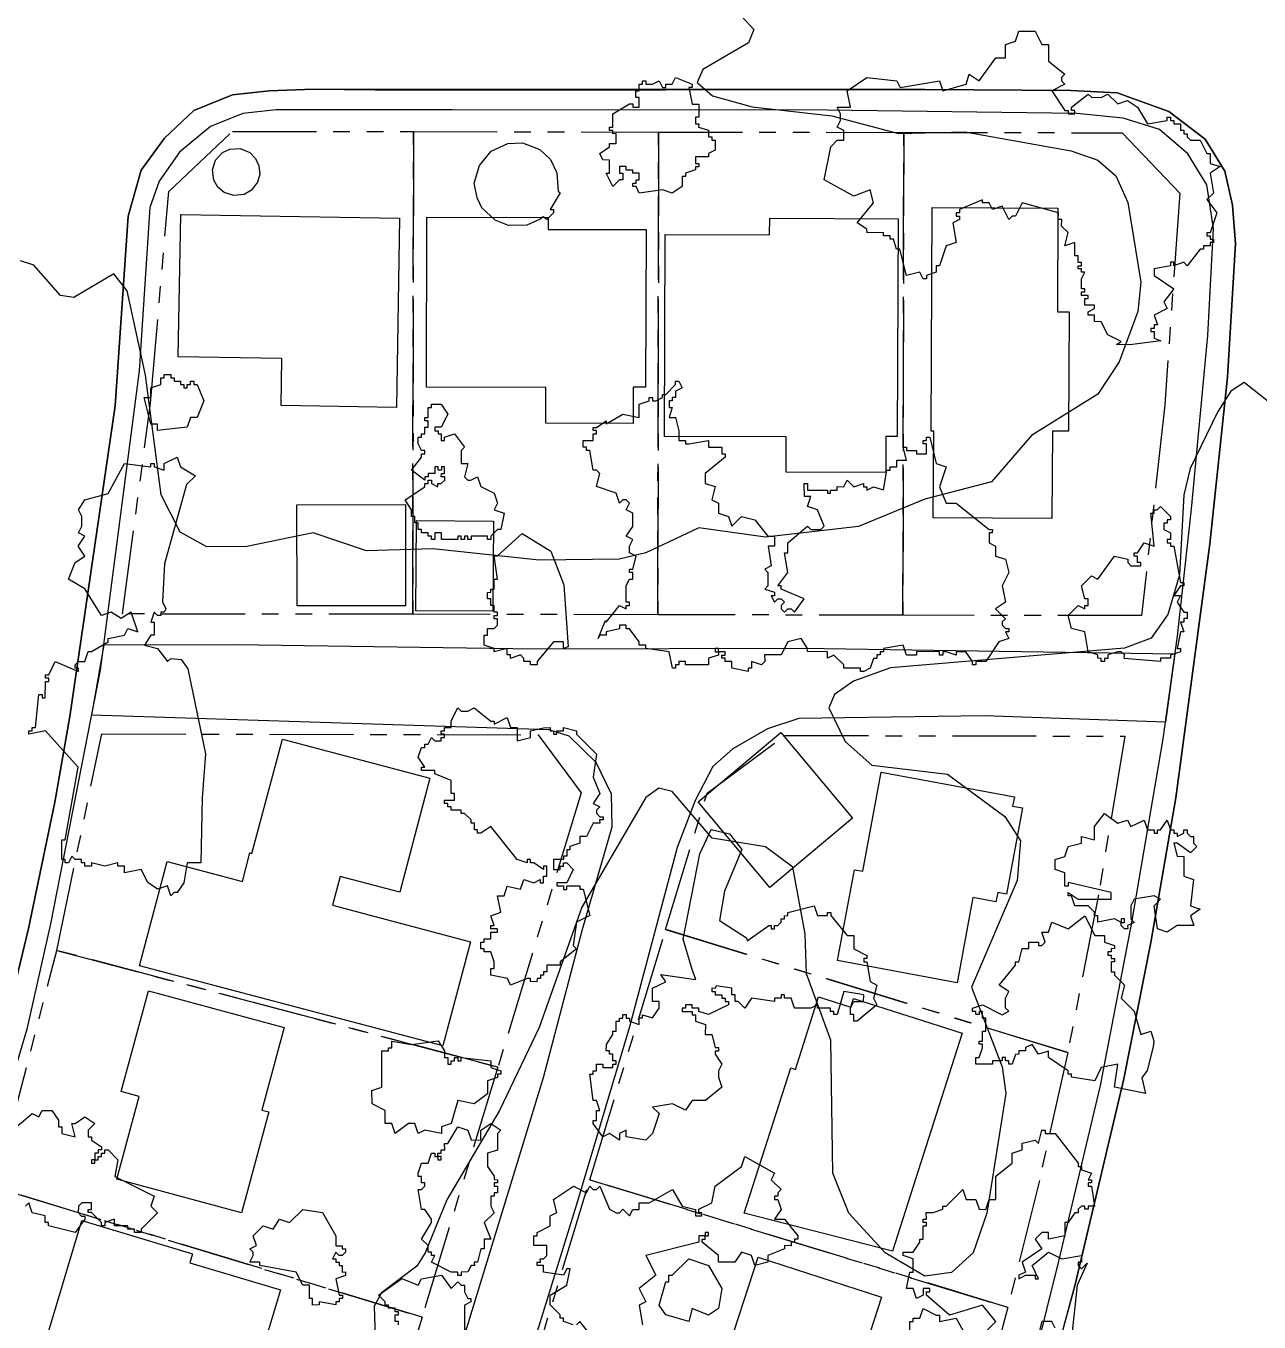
# Model space of a CAD drawing. Header units: metres. Extents: x -550 to 550, y -500 to 950.
# Drawn here: x 346.7 to 440.1, y 641 to 739.2 of the extents above; entities that cross this region are included whole.
import ezdxf

# ---------------------------------------------------------------- set-up
doc = ezdxf.new("R2010")
doc.units = ezdxf.units.M
doc.header["$LTSCALE"] = 2
doc.linetypes.add('PHANTOM', pattern=[6.35, 3.175, -0.635, 0.635, -0.635, 0.635, -0.635])
for name, color, linetype in [('SITE-BLDG-EXIST', 7, 'CONTINUOUS'), ('SITE-PROPERTY', 7, 'PHANTOM'), ('SITE-ROAD-CURB', 7, 'CONTINUOUS'), ('SITE-ROAD-GRAVEL', 32, 'CONTINUOUS'), ('SITE-ROAD-PAVED', 7, 'CONTINUOUS'), ('SITE-TREE-CANOPY', 94, 'CONTINUOUS'), ('TOPO-CONTOUR-MINOR', 9, 'CONTINUOUS')]:
    doc.layers.add(name, color=color, linetype=linetype)

msp = doc.modelspace()

# ---------------------------------------------------------------- linework, layer by layer
at = {"layer": 'SITE-BLDG-EXIST'}
for points in [[(366.001, 710.402), (366.061, 713.972), (358.218, 714.104), (358.4, 724.883), (374.978, 724.595), (374.742, 710.257)], [(415.333, 725.413), (424.868, 725.368), (424.83, 717.503), (425.708, 717.502), (425.669, 708.459), (424.447, 708.46), (424.411, 701.853), (415.423, 701.897), (415.452, 708.46), (415.262, 708.46)], [(386.255, 724.67), (386.254, 723.758), (393.669, 723.738), (393.626, 711.791), (392.692, 711.792), (392.681, 709.056), (386.067, 709.075), (386.077, 711.778), (377.012, 711.812), (377.056, 724.693)], [(411.825, 705.339), (404.263, 705.371), (404.273, 708.029), (395.046, 708.074), (395.108, 723.38), (403.021, 723.348), (403.03, 724.605), (412.748, 724.56), (412.678, 708.063), (411.835, 708.075)], [(367.218, 695.227), (367.199, 702.892), (375.428, 702.915), (375.44, 695.239)], [(376.226, 694.86), (376.255, 701.69), (382.09, 701.661), (382.061, 694.831)], [(397.603, 680.384), (403.866, 685.627), (409.293, 679.146), (403.03, 673.903)], [(374.992, 673.538), (370.492, 674.733), (369.914, 672.554), (380.352, 669.782), (378.256, 661.898), (355.275, 667.967), (357.377, 675.873), (363.077, 674.353), (363.648, 676.511), (363.803, 676.466), (366.103, 685.14), (377.284, 682.167)], [(410.202, 675.819), (411.46, 682.636), (421.562, 680.766), (421.435, 680.065), (422.179, 679.931), (420.97, 673.392), (420.303, 673.515), (420.169, 672.803), (418.428, 673.128), (417.233, 666.677), (408.17, 668.357), (409.442, 675.241), (410.074, 675.129)], [(363.208, 649.981), (363.003, 649.247), (353.562, 651.806), (355.255, 658.067), (353.894, 658.436), (355.967, 666.064), (366.23, 663.281), (364.537, 657.032), (365.077, 656.887)], [(409.177, 664.841), (409.381, 665.486), (417.614, 662.85), (412.342, 646.349), (401.103, 649.211), (404.621, 660.23), (404.979, 660.119), (406.734, 665.623)], [(350.911, 648.662), (359.292, 646.137), (359.087, 645.47), (365.959, 643.404), (363.992, 636.854), (364.666, 636.653), (362.572, 629.703), (353.426, 632.451), (355.146, 638.189), (348.373, 640.233)], [(393.07, 631.746), (395.544, 639.373), (399.608, 638.056), (402.146, 645.895), (411.502, 642.858), (409.761, 637.487), (412.54, 636.583), (409.072, 625.908), (397.316, 629.716), (397.506, 630.305)]]:
    msp.add_lwpolyline(points, close=True, dxfattribs=at)
at = {"layer": 'SITE-PROPERTY'}
for points in [[(375.98, 694.593), (353.988, 694.621), (356.114, 710.592), (357.504, 726.63), (362.333, 731.185), (376.039, 731.168)], [(394.545, 694.559), (375.98, 694.593), (376.039, 731.168), (394.612, 731.134)], [(413.118, 694.525), (394.545, 694.559), (394.612, 731.134), (413.184, 731.1)], [(413.184, 731.1), (429.741, 731.079), (434.096, 726.491), (432.953, 710.463), (431.206, 694.492), (413.118, 694.525)], [(349.006, 669.132), (352.432, 685.535), (385.497, 685.46), (388.736, 681.073), (382.432, 660.291)], [(395.141, 670.709), (398.278, 681.05), (404.168, 685.415), (429.923, 685.361), (427.935, 673.35), (425.61, 661.394)], [(423.457, 651.708), (421.079, 642.078), (389.394, 651.751), (395.141, 670.709), (425.61, 661.394)], [(376.686, 641.332), (345.31, 650.882), (345.132, 654.119), (349.006, 669.132), (382.432, 660.291)], [(418.8, 633.649), (415.662, 623.008), (383.648, 632.792), (389.394, 651.751), (421.079, 642.078)], [(369.614, 618.004), (344.218, 635.989), (344.943, 637.768), (345.444, 639.636), (345.699, 641.538), (345.31, 650.882), (376.686, 641.332)]]:
    msp.add_lwpolyline(points, close=True, dxfattribs=at)
at = {"layer": 'SITE-ROAD-CURB'}
for points in [[(343.281, 655.968), (346.866, 670.781), (348.865, 680.356), (350.011, 686.839), (353.432, 710.395), (354.412, 724.766), (355.406, 728.235), (357.172, 730.669), (359.4, 732.768), (362.323, 733.944), (365.103, 734.263), (368.432, 734.381), (375.482, 734.306), (414.789, 734.368), (425.841, 734.288), (429.345, 734.105), (433.261, 732.688), (436.032, 730.582), (437.51, 728.166), (438.097, 725.596), (438.311, 722.67), (437.723, 712.56), (436.38, 699.925), (433.801, 680.695), (431.912, 669.718), (429.856, 659.409), (426.158, 643.807), (420.12, 621.656)], [(423.11, 638.249), (424.945, 645.589), (428.079, 658.889), (430.461, 671.233), (432.837, 685.168), (433.914, 692.931), (434.986, 702.596), (436.224, 715.709), (436.641, 723.818), (436.147, 727.123), (434.717, 729.482), (432.571, 731.321), (429.799, 732.18), (426.288, 732.541), (407.379, 732.798), (378.962, 732.811), (365.628, 732.816), (363.114, 732.541), (360.648, 731.554), (358.315, 729.6), (356.781, 727.421), (356.056, 725.409), (355.261, 713.04), (352.304, 690.374), (348.538, 671.134), (346.744, 663.15), (345.863, 660.159)]]:
    msp.add_lwpolyline(points, dxfattribs=at)
at = {"layer": 'SITE-ROAD-GRAVEL'}
msp.add_lwpolyline([(379.731, 639.382), (385.886, 659.497), (388.821, 670.65), (391.085, 678.49), (391.032, 680.97), (389.876, 683.375), (387.842, 685.357), (386.312, 685.837), (351.668, 686.96), (352.595, 692.276), (362.537, 692.308), (385.308, 691.968), (405.482, 692.021), (433.73, 691.596), (433.007, 686.414), (419.266, 686.909), (405.23, 686.704), (402.848, 685.917), (400.241, 684.396), (398.716, 683.074), (397.386, 680.484), (396.012, 676.938), (392.407, 663.327), (388.395, 649.872), (384.496, 637.329)], dxfattribs=at)
at = {"layer": 'SITE-ROAD-PAVED'}
msp.add_lwpolyline([(422.285, 629.351), (426.158, 643.807), (429.856, 659.409), (431.912, 669.718), (433.801, 680.695), (436.38, 699.925), (437.723, 712.56), (438.311, 722.67), (438.097, 725.596), (437.51, 728.166), (436.032, 730.582), (433.261, 732.688), (429.345, 734.105), (425.841, 734.288), (414.789, 734.368), (368.432, 734.381), (365.103, 734.263), (362.323, 733.944), (359.4, 732.768), (357.172, 730.669), (355.406, 728.235), (354.412, 724.766), (353.432, 710.395), (350.011, 686.839), (348.865, 680.356), (346.866, 670.781), (343.281, 655.968)], dxfattribs=at)
at = {"layer": 'SITE-TREE-CANOPY'}
for points in [[(430.311, 715.016), (429.3, 715.028), (429.644, 715.262), (428.648, 715.763), (428.15, 716.765), (427.645, 716.766), (427.646, 717.255), (427.147, 717.256), (427.147, 717.512), (427.646, 717.756), (427.646, 718.012), (426.895, 718.012), (426.896, 718.513), (427.149, 718.513), (427.149, 718.757), (426.65, 718.758), (426.651, 719.014), (426.896, 719.014), (426.897, 719.258), (426.651, 719.259), (426.645, 720.015), (426.898, 720.515), (426.645, 720.516), (426.646, 720.76), (426.4, 720.761), (426.4, 721.005), (426.646, 721.005), (426.646, 721.261), (426.401, 721.261), (426.401, 721.762), (426.148, 721.762), (426.15, 722.763), (425.398, 722.508), (425.645, 723.509), (425.147, 724.01), (425.148, 724.511), (424.895, 724.511), (424.896, 725.012), (422.151, 725.76), (421.644, 724.76), (421.398, 724.76), (421.145, 724.505), (420.648, 725.506), (419.896, 725.263), (419.644, 725.764), (419.146, 725.764), (419.146, 726.009), (417.397, 725.266), (417.396, 725.01), (417.151, 725.01), (417.15, 724.765), (417.396, 724.765), (417.396, 724.509), (416.897, 724.265), (417.148, 722.763), (416.396, 722.508), (415.896, 721.007), (415.65, 721.008), (415.649, 720.507), (414.898, 720.263), (414.898, 720.007), (414.645, 720.008), (414.4, 720.509), (413.395, 720.265), (412.899, 722.257), (412.646, 722.257), (412.395, 723.014), (412.149, 723.014), (412.149, 723.259), (411.651, 723.259), (411.651, 723.515), (410.401, 723.506), (410.394, 723.762), (409.651, 724.263), (410.895, 725.763), (410.651, 726.765), (409.4, 726.266), (407.148, 727.514), (407.65, 730.005), (408.149, 730.505), (408.647, 730.505), (408.648, 731.261), (408.15, 731.506), (408.396, 732.007), (408.397, 732.507), (408.145, 733.008), (409.149, 733.007), (408.898, 734.264), (410.394, 735.263), (412.648, 735.005), (412.9, 734.515), (415.899, 735.012), (416.151, 734.255), (417.9, 734.765), (418.147, 735.51), (418.897, 735.008), (420.149, 736.764), (420.901, 736.763), (420.895, 737.764), (421.647, 738.008), (421.9, 738.764), (423.15, 738.763), (423.647, 737.761), (424.146, 737.76), (424.144, 736.515), (425.4, 735.512), (425.147, 735.256), (425.147, 735.012), (425.399, 734.755), (424.394, 734.256), (425.397, 732.764), (425.649, 732.764), (425.649, 732.508), (426.148, 732.508), (426.148, 732.763), (425.895, 732.764), (425.896, 733.008), (427.147, 734.008), (427.399, 733.763), (428.15, 733.762), (428.649, 734.006), (429.4, 733.26), (430.144, 733.515), (430.895, 733.013), (431.645, 731.756), (433.148, 732.01), (433.148, 732.265), (433.401, 732.265), (433.4, 732.009), (433.646, 732.009), (433.646, 731.764), (434.144, 731.764), (434.151, 731.263), (434.397, 731.263), (434.396, 731.007), (434.649, 731.007), (434.649, 730.762), (434.901, 730.506), (435.646, 730.505), (436.15, 729.514), (436.396, 729.514), (436.395, 728.757), (437.146, 728.512), (436.401, 728.012), (436.645, 726.51), (436.146, 726.01), (436.896, 725.008), (436.395, 723.507), (436.149, 723.507), (436.149, 723.263), (436.395, 723.262), (436.395, 723.006), (436.647, 723.006), (436.647, 722.761), (436.394, 722.762), (436.401, 722.506), (435.895, 722.506), (435.895, 722.262), (435.649, 722.262), (434.651, 721.006), (434.398, 721.262), (433.647, 721.008), (433.647, 721.263), (433.401, 721.264), (433.401, 721.008), (432.151, 720.765), (432.15, 720.264), (433.645, 719.261), (432.899, 718.261), (433.151, 717.76), (432.146, 717.261), (432.398, 716.515), (432.146, 716.515), (432.145, 716.26), (431.899, 716.26), (431.899, 716.015), (432.145, 716.015), (432.144, 715.514), (432.65, 715.313)], [(397.149, 733.255), (397.648, 733.255), (397.646, 732.265), (397.401, 732.265), (397.4, 731.764), (397.646, 731.764), (397.645, 731.508), (398.397, 731.263), (398.396, 730.762), (398.649, 730.762), (398.648, 730.506), (398.901, 730.506), (398.9, 729.76), (398.394, 729.505), (398.401, 729.26), (397.397, 729.262), (397.396, 728.761), (397.649, 728.761), (397.649, 728.505), (397.396, 728.505), (397.396, 728.261), (396.651, 728.006), (396.651, 727.761), (396.398, 727.761), (396.397, 727.005), (395.645, 726.505), (394.901, 726.762), (393.145, 726.508), (392.9, 727.009), (392.648, 727.009), (392.648, 727.265), (392.901, 727.265), (392.901, 727.51), (393.147, 727.509), (393.147, 728.01), (392.649, 728.011), (392.649, 728.255), (392.151, 728.256), (392.151, 728.512), (391.645, 728.512), (391.645, 728.012), (391.897, 728.012), (391.897, 727.511), (391.651, 727.511), (391.145, 727.011), (390.648, 728.013), (390.9, 728.013), (390.895, 729.014), (390.396, 729.015), (390.151, 729.515), (390.896, 730.015), (390.896, 730.26), (391.395, 730.259), (391.396, 731.016), (391.15, 731.005), (391.15, 731.261), (390.897, 731.261), (390.898, 731.506), (391.15, 731.505), (391.145, 732.506), (392.395, 733.261), (392.648, 733.261), (392.648, 733.005), (393.146, 733.016), (393.147, 733.761), (392.895, 733.761), (392.895, 734.262), (393.148, 734.261), (393.149, 734.762), (393.394, 734.762), (393.395, 735.006), (393.647, 735.006), (393.647, 734.761), (394.146, 734.761), (394.645, 735.005), (394.897, 734.515), (395.15, 734.515), (395.15, 734.76), (395.648, 734.759), (395.895, 735.259), (397.151, 734.757), (397.151, 734.512), (396.898, 734.513)], [(364.386, 727.946), (364.224, 727.345), (363.753, 726.734), (363.212, 726.412), (362.439, 726.313), (361.695, 726.547), (361.218, 726.948), (360.903, 727.494), (360.806, 728.262), (361.038, 729.007), (361.566, 729.584), (362.128, 729.839), (362.907, 729.883), (363.63, 729.582), (364.072, 729.136), (364.331, 728.569)], [(385.637, 724.538), (384.625, 724.083), (383.249, 724.051), (382.217, 724.453), (381.221, 725.4), (380.857, 726.145), (380.648, 727.258), (381.036, 728.603), (381.922, 729.681), (383.186, 730.269), (384.296, 730.312), (385.601, 729.821), (386.408, 729.053), (386.905, 728.051), (386.995, 726.661), (387.149, 726.516), (386.396, 725.26), (386.649, 725.259), (386.649, 725.015), (386.149, 724.515), (385.862, 724.704)], [(357.647, 712.514), (357.9, 712.514), (357.9, 712.258), (358.398, 712.258), (358.398, 712.013), (358.651, 712.013), (358.651, 711.757), (358.896, 711.756), (358.897, 712.012), (359.149, 712.012), (359.15, 712.257), (359.396, 712.256), (359.395, 712.012), (359.648, 712.011), (360.145, 710.765), (359.645, 709.508), (359.146, 709.509), (358.9, 708.764), (356.645, 708.511), (356.646, 709.012), (356.147, 709.012), (355.644, 711.015), (356.15, 711.015), (356.151, 711.76), (356.895, 712.015), (356.896, 712.515), (357.149, 712.515), (357.149, 712.76), (357.648, 712.759)], [(399.148, 691.506), (398.396, 691.262), (398.395, 690.761), (396.647, 690.763), (396.647, 691.008), (396.149, 691.009), (396.148, 690.764), (395.896, 690.764), (395.895, 690.509), (395.65, 690.509), (395.398, 691.755), (393.65, 692.013), (393.651, 692.258), (393.145, 692.258), (393.145, 692.514), (392.395, 693.505), (392.15, 693.505), (392.15, 693.761), (391.644, 693.762), (391.651, 693.506), (390.647, 693.263), (390.646, 693.007), (390.148, 693.007), (390.042, 692.763), (390.598, 694.119), (390.647, 694.008), (391.646, 695.264), (392.144, 695.007), (392.145, 695.263), (392.397, 695.263), (392.398, 695.507), (392.145, 695.508), (392.147, 696.765), (392.4, 697.265), (392.646, 697.265), (392.646, 697.765), (392.401, 697.766), (392.401, 698.01), (392.647, 698.01), (392.901, 699.011), (392.395, 699.256), (392.396, 699.757), (392.649, 700.257), (392.151, 700.513), (392.651, 701.258), (392.645, 702.259), (392.147, 702.516), (392.4, 703.005), (392.148, 703.261), (391.895, 703.261), (391.649, 703.006), (391.397, 703.762), (389.895, 704.265), (390.149, 705.266), (389.896, 705.511), (389.651, 705.511), (389.4, 707.013), (389.147, 707.013), (389.147, 707.258), (388.894, 707.258), (388.895, 707.759), (389.646, 707.758), (389.647, 708.259), (389.9, 708.258), (389.9, 708.514), (389.647, 708.514), (389.648, 708.759), (389.9, 708.759), (390.645, 709.259), (390.645, 709.014), (391.896, 709.758), (393.145, 709.511), (393.147, 710.512), (393.898, 710.756), (393.899, 711.012), (394.144, 711.012), (394.151, 710.756), (394.397, 710.756), (394.896, 711.011), (394.896, 711.256), (395.149, 711.255), (395.901, 712.011), (395.894, 712.255), (396.147, 712.255), (396.399, 711.765), (395.9, 711.51), (395.9, 711.01), (395.647, 711.01), (395.647, 710.765), (395.401, 710.765), (395.4, 710.265), (395.646, 710.265), (395.399, 709.508), (395.898, 709.508), (396.149, 708.506), (396.149, 707.761), (396.647, 707.76), (396.647, 707.516), (396.9, 707.515), (398.395, 707.758), (398.395, 707.258), (399.399, 707.257), (399.398, 706.756), (399.651, 706.756), (399.651, 706.511), (398.147, 705.256), (398.146, 704.511), (398.897, 704.265), (398.65, 703.264), (399.148, 703.008), (399.147, 702.262), (399.898, 702.006), (400.15, 701.26), (400.895, 702.015), (401.899, 701.758), (402.894, 700.511), (403.4, 700.511), (403.399, 699.765), (402.9, 699.755), (403.144, 698.264), (402.646, 698.009), (402.898, 697.764), (402.897, 696.763), (402.651, 696.507), (403.395, 696.261), (403.394, 696.006), (403.149, 696.006), (403.401, 695.505), (403.647, 695.76), (403.9, 695.76), (404.145, 695.515), (403.899, 695.26), (403.899, 695.015), (404.151, 694.759), (404.397, 695.014), (404.65, 695.014), (404.895, 694.758), (405.648, 695.758), (403.901, 696.505), (403.901, 696.761), (403.648, 696.762), (404.401, 697.762), (404.15, 699.264), (404.395, 699.264), (404.396, 700.009), (405.901, 701.264), (406.146, 701.008), (406.897, 701.007), (407.15, 701.262), (406.646, 702.509), (405.895, 702.766), (406.149, 703.511), (405.651, 703.511), (405.645, 704.512), (405.898, 704.512), (405.897, 704.011), (407.4, 704.01), (407.399, 703.765), (407.645, 703.765), (407.645, 704.009), (408.151, 704.009), (408.144, 704.265), (408.65, 704.264), (408.896, 704.764), (409.401, 704.263), (410.146, 704.507), (410.145, 704.262), (410.398, 704.262), (410.398, 704.006), (410.897, 704.261), (411.648, 704.015), (411.895, 705.506), (412.148, 705.505), (412.148, 705.761), (412.647, 705.761), (412.648, 706.261), (413.399, 706.26), (413.147, 707.262), (413.4, 707.261), (413.4, 707.006), (414.151, 707.016), (414.151, 706.76), (414.895, 706.759), (414.896, 707.515), (414.65, 707.516), (414.651, 707.76), (414.896, 707.76), (414.897, 708.005), (415.15, 708.016), (415.646, 706.013), (416.397, 705.756), (415.896, 704.255), (416.4, 703.008), (417.145, 703.008), (419.649, 701.013), (419.895, 701.013), (419.894, 700.757), (419.649, 700.757), (419.648, 700.012), (420.146, 699.756), (420.145, 699.01), (420.896, 698.765), (421.147, 697.763), (420.648, 696.763), (420.899, 695.506), (420.147, 695.006), (420.897, 694.26), (420.644, 694.015), (420.651, 693.759), (420.896, 693.514), (421.149, 693.514), (421.149, 693.258), (420.896, 693.259), (421.148, 692.758), (420.397, 692.514), (419.398, 691.013), (418.646, 691.014), (418.646, 690.758), (418.4, 690.759), (418.401, 691.015), (417.896, 691.761), (417.145, 691.761), (417.144, 691.506), (416.4, 691.762), (416.148, 691.763), (416.147, 691.507), (415.894, 691.507), (415.895, 691.763), (414.146, 691.765), (414.146, 691.509), (413.395, 691.51), (413.15, 692.256), (411.647, 692.013), (411.647, 691.757), (411.401, 691.757), (411.401, 691.513), (411.148, 691.513), (411.147, 691.257), (410.895, 691.258), (410.648, 690.513), (410.149, 690.257), (409.896, 690.258), (409.897, 690.513), (408.647, 690.515), (408.647, 690.76), (407.897, 691.506), (407.398, 691.262), (407.399, 691.762), (405.896, 691.764), (405.896, 692.009), (405.399, 692.755), (404.401, 692.511), (403.894, 691.511), (402.645, 691.512), (402.651, 691.012), (402.398, 690.756), (401.647, 691.013), (401.646, 690.513), (401.4, 690.513), (401.4, 690.257), (400.151, 690.514), (400.151, 691.015), (399.646, 691.016), (399.646, 691.26), (399.4, 691.261), (399.4, 691.505), (399.646, 691.505), (399.647, 691.761), (399.148, 691.762)], [(378.146, 708.762), (377.648, 708.763), (377.647, 708.507), (377.9, 708.507), (377.9, 708.262), (378.145, 708.262), (378.145, 707.761), (378.398, 707.761), (378.398, 708.006), (379.15, 708.261), (379.9, 707.258), (379.647, 707.014), (379.645, 706.013), (380.151, 706.012), (379.897, 705.012), (380.149, 704.755), (380.395, 704.755), (380.901, 705.01), (381.146, 704.265), (382.149, 703.763), (382.401, 703.006), (382.148, 702.506), (382.899, 702.26), (382.644, 701.015), (382.399, 701.015), (381.899, 700.515), (381.899, 700.259), (381.646, 700.26), (381.647, 700.515), (380.397, 700.506), (380.397, 700.261), (380.151, 700.261), (380.151, 700.506), (379.898, 700.506), (379.898, 700.262), (379.645, 700.262), (379.646, 700.507), (379.4, 700.507), (379.399, 700.262), (378.15, 700.264), (378.15, 700.764), (377.645, 700.765), (377.651, 700.264), (377.398, 700.265), (377.399, 700.51), (377.146, 700.51), (377.146, 700.766), (376.648, 700.755), (376.648, 701.011), (376.395, 701.011), (376.396, 701.512), (376.15, 701.512), (376.151, 702.013), (375.898, 702.013), (375.898, 702.514), (375.401, 703.26), (376.898, 704.259), (376.898, 704.515), (377.151, 704.514), (377.151, 704.759), (377.397, 704.759), (377.397, 704.514), (377.895, 704.258), (377.895, 704.513), (378.148, 704.513), (378.401, 704.758), (378.401, 705.013), (378.148, 705.014), (378.149, 705.258), (378.395, 705.258), (378.395, 705.759), (378.149, 705.759), (378.149, 705.514), (377.896, 705.515), (377.897, 705.759), (377.651, 705.76), (377.65, 705.259), (377.145, 705.26), (377.144, 705.015), (376.899, 705.015), (376.898, 704.759), (375.895, 705.506), (376.648, 706.506), (376.648, 706.762), (376.901, 706.762), (376.901, 707.006), (376.648, 707.007), (376.396, 707.508), (376.397, 708.008), (376.65, 708.008), (376.65, 708.264), (376.896, 708.263), (376.896, 708.764), (377.149, 708.764), (377.15, 709.264), (376.897, 709.264), (376.897, 709.509), (377.15, 709.509), (377.151, 710.265), (377.397, 710.265), (377.397, 710.51), (378.148, 710.509), (378.646, 709.763)], [(357.148, 694.762), (356.895, 694.762), (356.895, 694.506), (356.649, 694.506), (356.396, 694.762), (356.15, 694.006), (356.396, 694.006), (356.394, 693.005), (356.149, 693.005), (355.649, 692.261), (356.646, 692.015), (357.396, 691.013), (357.649, 691.257), (358.428, 691.167), (358.954, 690.454), (360.273, 684.012), (360.03, 680.698), (359.926, 675.759), (358.901, 675.76), (358.646, 674.259), (358.146, 673.514), (357.901, 673.514), (357.648, 673.259), (357.396, 674.016), (356.651, 673.761), (355.9, 674.262), (355.396, 675.264), (354.146, 675.01), (354.147, 675.51), (353.648, 675.511), (353.648, 675.756), (352.651, 675.512), (351.647, 675.758), (351.647, 675.513), (351.148, 675.514), (351.149, 675.759), (350.896, 675.759), (350.896, 676.015), (350.398, 676.015), (350.145, 676.26), (349.899, 675.76), (349.646, 675.761), (349.646, 676.005), (349.4, 676.006), (349.395, 677.507), (349.648, 677.507), (350.645, 683.012), (348.149, 685.763), (346.899, 685.508), (346.899, 685.764), (347.145, 685.764), (347.145, 686.009), (347.398, 686.008), (347.647, 688.511), (347.899, 688.51), (347.899, 688.266), (348.145, 688.265), (348.146, 689.511), (348.399, 689.511), (348.399, 689.756), (348.147, 689.756), (348.147, 690.012), (348.4, 690.012), (348.9, 691.012), (350.647, 690.265), (350.647, 690.509), (350.395, 690.51), (350.395, 690.765), (350.648, 691.01), (351.147, 691.009), (351.4, 691.765), (351.646, 691.765), (352.897, 692.509), (352.897, 692.765), (354.147, 693.008), (354.401, 693.508), (355.145, 693.262), (354.648, 694.765), (353.896, 694.265), (353.145, 694.755), (352.401, 694.512), (351.146, 696.515), (349.897, 697.262), (350.398, 698.508), (351.15, 699.007), (350.645, 699.764), (351.144, 700.509), (350.646, 700.765), (350.9, 701.266), (350.9, 702.011), (350.648, 702.512), (351.148, 703.256), (352.897, 703.755), (354.15, 706.011), (356.15, 705.764), (356.151, 706.009), (356.396, 706.009), (356.396, 705.764), (357.147, 705.507), (357.148, 706.008), (358.145, 706.507), (358.397, 705.761), (359.513, 705.093), (358.838, 704.426), (357.173, 698.41), (357.015, 695.551), (357.267, 695.006)], [(433.15, 700.007), (433.396, 700.006), (433.396, 699.762), (433.649, 699.761), (434.151, 697.013), (434.397, 697.013), (434.396, 696.757), (434.15, 696.757), (433.651, 696.013), (434.15, 696.012), (433.896, 695.512), (434.401, 694.755), (434.647, 694.766), (434.646, 694.265), (434.4, 694.265), (434.4, 694.009), (434.147, 694.01), (434.399, 693.264), (434.146, 693.264), (433.899, 692.008), (434.145, 692.007), (434.144, 691.763), (433.4, 691.508), (433.399, 691.263), (432.648, 691.264), (432.648, 691.008), (429.895, 691.256), (429.896, 691.512), (429.65, 691.757), (429.398, 691.757), (428.646, 691.514), (428.646, 691.258), (428.4, 691.258), (428.4, 691.013), (428.147, 691.014), (428.147, 691.258), (427.894, 691.259), (427.895, 691.515), (427.151, 691.76), (426.9, 693.262), (425.896, 693.508), (425.644, 694.51), (426.397, 695.265), (426.895, 695.009), (426.895, 695.265), (427.148, 695.264), (427.149, 695.765), (426.896, 695.765), (426.651, 696.755), (427.396, 697.511), (427.895, 697.266), (429.147, 699.01), (430.151, 698.764), (430.15, 698.509), (430.396, 698.264), (431.147, 698.263), (431.147, 698.507), (430.895, 698.508), (430.895, 699.008), (430.649, 699.009), (430.65, 699.264), (430.895, 699.264), (431.395, 700.009), (432.146, 699.763), (431.896, 702.255), (432.149, 702.255), (432.149, 702.511), (432.395, 702.51), (432.648, 702.755), (433.399, 702.009), (433.398, 701.764), (433.145, 701.764), (433.145, 701.508), (432.899, 701.509), (432.899, 701.008), (433.397, 700.763), (433.396, 700.262), (433.151, 700.262)], [(387.401, 692.01), (387.395, 692.51), (386.65, 692.511), (385.399, 691.011), (385.398, 690.755), (384.9, 690.756), (384.9, 691.012), (384.394, 691.012), (384.395, 691.257), (384.149, 691.513), (383.398, 691.258), (383.398, 691.514), (383.145, 691.514), (383.146, 692.015), (382.148, 691.76), (382.149, 692.005), (381.398, 692.262), (381.399, 693.007), (381.644, 693.007), (381.645, 693.507), (382.151, 693.507), (382.397, 693.762), (382.397, 694.263), (382.144, 694.263), (382.145, 694.508), (382.398, 694.508), (382.398, 694.763), (382.145, 694.764), (382.146, 695.264), (381.9, 695.265), (381.901, 695.765), (381.648, 695.766), (381.648, 696.255), (381.901, 696.266), (381.895, 696.511), (382.147, 696.51), (382.148, 697.255), (382.401, 697.255), (382.15, 699.013), (382.396, 699.013), (384.266, 700.723), (386.434, 699.386), (387.442, 696.815), (387.759, 692.132)], [(399.148, 692.006), (398.896, 692.007), (398.895, 691.762), (399.148, 691.762)], [(381.896, 686.51), (382.149, 686.51), (382.149, 686.265), (383.146, 686.765), (383.398, 686.008), (383.897, 686.007), (383.895, 685.006), (384.9, 685.261), (384.9, 685.761), (385.898, 686.005), (386.396, 686.015), (386.396, 685.759), (386.649, 685.759), (386.649, 685.514), (386.894, 685.514), (386.895, 685.759), (387.4, 685.758), (387.401, 686.014), (388.397, 685.757), (388.397, 685.512), (389.898, 684.009), (389.65, 682.263), (390.147, 681.005), (389.647, 680.26), (390.146, 680.015), (389.9, 679.759), (389.899, 679.515), (390.145, 679.259), (390.397, 679.258), (390.397, 679.013), (390.144, 679.014), (390.151, 678.758), (389.646, 678.759), (389.146, 677.758), (388.647, 677.759), (388.647, 677.258), (387.895, 677.014), (387.895, 676.758), (387.649, 676.759), (387.648, 676.258), (387.395, 676.259), (387.395, 676.014), (386.651, 676.015), (386.65, 675.258), (387.148, 675.258), (387.149, 675.514), (387.395, 675.513), (387.395, 675.758), (387.648, 675.758), (388.146, 675.256), (387.646, 674.256), (386.894, 674.257), (386.901, 674.012), (387.4, 674.012), (387.399, 673.756), (387.645, 673.755), (387.645, 674.011), (388.65, 674.01), (388.649, 673.765), (388.895, 673.765), (389.398, 671.762), (388.4, 671.263), (388.145, 669.506), (388.398, 669.261), (387.147, 668.261), (387.146, 668.005), (386.149, 668.006), (386.149, 667.506), (385.896, 667.506), (385.896, 667.261), (385.65, 667.262), (385.65, 667.006), (385.397, 667.006), (385.396, 666.761), (384.898, 666.762), (384.898, 667.007), (384.645, 667.007), (383.395, 666.508), (383.15, 667.009), (381.9, 667.255), (381.901, 667.756), (382.147, 667.755), (382.147, 668.256), (381.895, 669.013), (381.397, 669.013), (381.397, 669.258), (381.144, 669.258), (381.145, 669.759), (381.398, 669.759), (381.398, 670.014), (381.897, 670.014), (381.897, 670.514), (382.396, 670.514), (382.396, 670.759), (381.898, 670.759), (381.898, 671.015), (382.151, 671.015), (381.899, 671.76), (382.65, 672.015), (382.399, 673.261), (382.898, 673.261), (383.144, 674.006), (384.148, 673.76), (384.395, 674.505), (385.146, 674.259), (385.645, 674.514), (385.645, 674.258), (385.897, 674.258), (385.898, 674.759), (386.151, 674.758), (386.145, 675.515), (385.899, 675.515), (385.899, 675.259), (385.148, 675.761), (384.895, 675.761), (384.895, 676.006), (384.65, 676.006), (384.649, 675.761), (383.898, 676.007), (381.9, 678.512), (381.148, 678.013), (380.895, 678.013), (380.896, 678.258), (380.65, 678.258), (380.651, 678.759), (380.398, 678.759), (380.398, 679.015), (379.9, 679.505), (379.647, 679.505), (379.648, 679.761), (378.896, 679.762), (378.897, 680.007), (378.651, 680.007), (378.644, 680.263), (378.399, 680.263), (378.399, 680.508), (379.15, 680.507), (379.151, 681.007), (378.898, 681.008), (378.899, 682.009), (377.65, 682.511), (377.65, 682.756), (376.646, 682.757), (376.647, 683.013), (376.899, 683.013), (376.395, 683.758), (376.648, 684.515), (376.901, 684.514), (376.894, 684.759), (377.147, 684.759), (377.401, 685.259), (377.646, 685.014), (377.899, 685.014), (378.145, 685.013), (378.145, 685.258), (378.398, 685.258), (378.398, 685.514), (378.145, 685.514), (378.146, 685.759), (378.398, 685.758), (378.399, 686.014), (378.897, 686.013), (378.898, 686.514), (379.398, 687.515), (379.65, 687.258), (380.149, 687.258), (380.647, 687.513)], [(429.148, 671.513), (427.898, 671.258), (427.898, 671.759), (427.646, 671.759), (427.646, 672.015), (427.148, 672.505), (426.151, 672.506), (425.899, 673.263), (425.646, 673.263), (425.647, 673.508), (426.397, 673.007), (428.897, 673.015), (428.898, 673.515), (425.647, 674.265), (425.647, 674.009), (425.394, 674.009), (425.396, 675.01), (424.645, 675.256), (424.645, 676.012), (425.397, 676.256), (425.651, 677.012), (426.648, 677.256), (426.649, 677.756), (427.646, 677.51), (427.647, 678.511), (428.399, 679.512), (429.396, 678.765), (430.147, 679.009), (430.399, 678.508), (431.397, 679.007), (431.649, 678.262), (432.147, 678.261), (432.147, 678.005), (432.4, 678.005), (432.4, 678.261), (432.646, 678.26), (433.145, 679.005), (433.397, 678.259), (433.65, 678.259), (433.65, 678.014), (433.896, 678.014), (433.895, 677.758), (434.401, 678.014), (434.394, 678.258), (434.647, 678.258), (434.647, 678.013), (434.899, 677.757), (435.145, 677.757), (435.145, 677.256), (435.397, 677.011), (434.898, 676.511), (433.895, 677.258), (433.649, 677.258), (433.9, 676.257), (434.399, 676.256), (434.397, 674.765), (435.148, 674.509), (434.9, 672.507), (435.651, 672.261), (434.899, 671.761), (435.151, 671.005), (433.901, 671.006), (433.149, 670.507), (432.398, 670.763), (432.147, 672.51), (432.647, 673.01), (432.148, 673.255), (430.645, 673.013), (430.399, 672.512), (430.398, 671.511), (430.65, 671.255), (430.144, 671.011), (430.151, 670.755), (429.898, 670.755), (429.646, 671.011), (429.646, 671.256)], [(397.145, 667.681), (396.474, 669.985), (397.746, 676.446), (398.591, 678.291), (399.974, 677.967), (400.906, 676.787), (399.61, 673.618), (399.228, 671.383), (401.277, 670.079), (401.312, 669.867), (402.949, 671.011), (403.146, 671.011), (403.145, 670.755), (403.398, 670.755), (403.399, 671.011), (403.644, 671.01), (403.897, 671.266), (403.898, 671.511), (404.15, 671.51), (404.151, 671.755), (404.397, 671.766), (404.397, 672.01), (406.399, 672.509), (406.651, 671.763), (407.395, 671.762), (407.395, 672.007), (407.648, 672.006), (407.648, 671.762), (408.896, 670.258), (409.401, 670.258), (409.4, 669.257), (410.396, 668.755), (410.396, 668.51), (410.15, 668.51), (410.15, 668.266), (410.396, 668.265), (410.647, 666.763), (411.145, 666.507), (410.898, 665.506), (411.15, 665.005), (409.646, 663.761), (409.4, 663.762), (409.401, 664.262), (409.148, 664.262), (409.149, 664.763), (409.395, 665.263), (410.146, 665.262), (410.147, 665.763), (408.645, 666.01), (408.151, 664.264), (407.898, 664.264), (407.898, 664.509), (407.646, 664.509), (407.646, 664.765), (406.649, 664.755), (406.649, 665.011), (406.15, 664.756), (404.9, 664.757), (404.649, 665.514), (404.15, 665.515), (404.15, 665.759), (403.898, 665.76), (403.897, 665.515), (403.399, 665.515), (403.398, 665.26), (401.65, 665.506), (401.151, 664.762), (400.646, 665.263), (400.4, 665.263), (400.401, 665.764), (400.148, 665.764), (400.149, 666.265), (398.962, 666.444), (398.899, 666.255), (398.646, 666.256), (398.646, 666.011), (398.898, 666.01), (398.898, 665.766), (399.397, 665.765), (399.396, 665.509), (399.649, 665.509), (399.649, 665.264), (399.895, 665.264), (399.894, 665.008), (398.398, 664.265), (397.647, 664.51), (397.647, 664.755), (397.148, 664.756), (397.149, 665.012), (396.65, 665.012), (396.65, 664.756), (396.397, 664.757), (396.397, 664.512), (397.148, 664.511), (397.148, 664.255), (397.401, 664.255), (397.4, 663.765), (398.151, 663.509), (398.15, 662.763), (398.649, 662.763), (398.9, 661.761), (399.146, 661.761), (399.146, 661.505), (398.9, 661.505), (398.9, 661.261), (399.397, 660.515), (399.151, 660.014), (399.15, 659.514), (399.395, 658.757), (398.151, 657.758), (397.147, 657.759), (396.647, 657.014), (395.651, 657.505), (394.148, 657.262), (394.646, 656.761), (394.145, 655.26), (393.646, 654.76), (392.151, 655.006), (392.144, 655.507), (391.646, 655.263), (391.645, 654.762), (390.894, 655.264), (390.395, 655.009), (389.645, 656.011), (389.646, 656.255), (389.898, 656.255), (389.899, 657.011), (390.145, 657.011), (389.9, 657.757), (389.648, 657.757), (389.397, 659.76), (389.65, 659.759), (389.65, 660.015), (389.896, 660.015), (389.897, 660.515), (390.395, 660.515), (390.395, 660.259), (390.9, 660.258), (391.146, 660.258), (391.147, 660.514), (391.399, 660.514), (391.4, 660.758), (391.147, 660.759), (391.147, 661.259), (390.895, 661.259), (390.895, 661.515), (390.649, 661.516), (390.65, 662.005), (391.149, 662.761), (391.15, 663.006), (391.395, 663.005), (391.396, 663.762), (391.649, 663.761), (391.649, 664.006), (391.895, 664.006), (391.896, 664.262), (392.148, 664.261), (392.148, 664.005), (392.401, 664.005), (392.4, 663.76), (393.144, 663.515), (393.145, 664.015), (393.398, 664.015), (393.398, 664.26), (394.149, 664.014), (394.649, 664.759), (394.649, 665.259), (394.151, 665.26), (394.145, 666.261), (395.15, 666.76), (394.785, 667.295), (397.439, 666.936)], [(429.146, 658.765), (429.401, 660.511), (428.151, 660.257), (427.651, 659.256), (425.896, 659.514), (425.896, 659.759), (425.651, 659.759), (425.651, 660.015), (424.149, 661.007), (424.15, 661.507), (423.398, 661.264), (422.901, 662.01), (422.395, 661.766), (422.395, 661.51), (421.896, 661.51), (421.896, 661.266), (421.65, 661.255), (421.396, 660.51), (421.151, 660.51), (421.151, 660.755), (420.898, 660.755), (420.898, 661.011), (420.646, 661.011), (420.645, 660.755), (419.901, 660.756), (419.901, 660.512), (418.651, 660.513), (418.644, 661.014), (418.897, 661.013), (419.151, 661.758), (419.151, 662.014), (418.898, 662.015), (418.899, 662.259), (419.145, 662.259), (419.145, 663.015), (419.398, 663.015), (419.399, 664.005), (419.147, 664.005), (419.147, 664.506), (418.895, 664.506), (418.901, 664.262), (418.648, 664.262), (418.649, 664.507), (418.396, 664.507), (418.396, 664.763), (419.148, 665.007), (420.65, 664.259), (421.148, 664.515), (420.896, 664.76), (420.897, 665.505), (421.15, 666.005), (420.4, 666.507), (421.644, 668.007), (421.645, 668.263), (421.897, 668.262), (422.144, 669.263), (422.65, 669.263), (422.651, 669.763), (423.395, 669.762), (423.395, 669.506), (423.647, 669.506), (423.9, 669.762), (423.649, 670.507), (424.147, 670.507), (424.401, 671.263), (425.65, 670.761), (426.901, 671.76), (427.651, 670.258), (428.395, 670.257), (428.394, 669.756), (429.145, 669.51), (429.145, 669.266), (428.899, 669.255), (428.899, 669.01), (428.646, 669.01), (428.646, 668.766), (428.899, 668.765), (428.898, 668.51), (429.151, 668.509), (429.151, 668.265), (428.898, 668.265), (428.897, 667.508), (429.15, 667.508), (429.15, 667.263), (429.9, 666.506), (429.646, 665.505), (430.649, 664.514), (431.145, 662.756), (431.897, 663.011), (432.142, 662.287), (432.085, 661.831), (431.633, 660.03), (431.219, 659.474), (431.505, 658.295)], [(429.899, 671.256), (429.899, 671.512), (429.646, 671.512), (429.646, 671.256)], [(378.396, 661.509), (378.396, 661.008), (378.648, 661.008), (378.648, 660.507), (378.901, 660.507), (378.901, 660.763), (379.147, 660.762), (379.147, 661.007), (379.4, 661.007), (379.399, 660.762), (379.645, 660.762), (379.646, 661.006), (381.899, 660.759), (381.899, 660.258), (382.65, 660.013), (382.649, 659.757), (382.397, 659.757), (382.396, 659.512), (381.645, 659.258), (381.65, 658.256), (380.645, 657.512), (379.396, 657.759), (378.895, 656.013), (378.15, 655.758), (378.15, 655.257), (376.9, 655.515), (376.394, 655.26), (376.149, 656.005), (375.651, 656.006), (374.646, 655.262), (374.401, 656.007), (373.896, 656.008), (373.897, 657.009), (372.9, 657.511), (372.895, 658.512), (373.646, 658.756), (373.65, 661.515), (374.148, 661.514), (374.148, 661.759), (374.401, 661.758), (374.395, 662.259), (375.897, 662.012), (377.899, 662.266)], [(377.895, 653.756), (378.148, 653.756), (378.148, 654.012), (378.401, 654.011), (378.395, 654.512), (378.647, 654.511), (379.4, 655.756), (380.144, 655.511), (380.396, 654.765), (381.147, 654.764), (381.148, 655.509), (381.9, 656.009), (382.651, 655.508), (382.398, 655.263), (382.396, 654.006), (381.645, 653.762), (381.651, 652.761), (382.148, 652.015), (382.148, 651.76), (382.401, 651.759), (382.4, 651.515), (382.148, 651.515), (382.147, 651.259), (382.4, 651.259), (382.399, 650.758), (382.147, 650.758), (382.146, 650.514), (381.901, 650.514), (381.9, 649.758), (382.145, 649.257), (381.399, 648.512), (381.896, 647.255), (381.398, 647.255), (381.397, 646.51), (381.151, 646.51), (380.897, 645.51), (380.644, 645.51), (380.651, 645.265), (380.398, 645.266), (380.145, 644.765), (379.646, 644.755), (379.646, 644.51), (379.4, 644.51), (379.401, 644.755), (378.895, 644.756), (377.4, 645.514), (377.647, 646.014), (377.401, 646.015), (377.394, 646.259), (377.148, 646.26), (377.149, 646.76), (376.651, 647.261), (377.397, 648.506), (377.397, 648.762), (376.9, 649.508), (376.647, 649.508), (376.396, 651.01), (376.649, 651.01), (376.895, 651.266), (376.895, 651.51), (376.649, 651.511), (376.65, 652.011), (376.397, 652.011), (376.398, 652.256), (376.644, 653.012), (377.15, 653.012), (377.397, 653.757), (377.649, 653.756), (377.649, 653.512), (377.895, 653.511)], [(351.647, 653.255), (351.647, 653.01), (351.9, 653.01), (351.9, 653.266)], [(377.894, 653.255), (378.147, 653.255), (378.148, 653.511), (377.895, 653.511)], [(370.149, 647.514), (370.148, 646.758), (370.647, 646.757), (370.647, 646.512), (370.899, 646.512), (370.899, 646.256), (370.646, 646.012), (370.4, 646.012), (370.148, 646.257), (369.894, 645.757), (370.147, 645.757), (370.147, 645.512), (370.4, 645.512), (370.399, 645.256), (370.645, 645.255), (370.644, 644.755), (370.897, 644.766), (370.897, 644.51), (370.145, 644.255), (370.397, 643.009), (370.649, 643.008), (370.649, 642.764), (370.396, 642.764), (370.396, 642.508), (370.15, 642.508), (370.15, 642.264), (368.9, 642.51), (368.9, 642.265), (368.394, 642.255), (368.395, 642.755), (368.149, 642.756), (368.15, 643.757), (367.645, 643.757), (367.148, 644.759), (364.396, 645.263), (364.396, 645.508), (363.645, 645.509), (363.898, 646.009), (363.898, 646.265), (363.646, 646.51), (364.145, 646.765), (363.9, 647.511), (364.645, 648.255), (365.396, 648.009), (365.896, 648.765), (366.647, 648.508), (367.645, 649.508), (369.147, 649.262)], [(398.398, 647.512), (398.398, 647.757), (398.145, 647.757), (398.145, 647.513)], [(398.398, 641.506), (397.148, 642.008), (396.894, 641.007), (395.146, 641.51), (394.649, 642.256), (395.15, 644.012), (395.395, 644.012), (395.396, 644.513), (395.649, 644.512), (396.9, 645.757), (398.395, 645.265), (399.397, 643.507), (399.149, 642.005)]]:
    msp.add_lwpolyline(points, close=True, dxfattribs=at)
for points in [[(345.646, 655.509), (347.151, 656.764), (347.649, 656.508), (347.895, 657.008), (348.646, 657.007), (349.151, 656.261), (349.15, 655.761), (349.396, 655.76), (349.396, 655.26), (350.399, 655.014), (350.148, 656.015), (350.401, 656.015), (351.146, 656.515), (351.896, 656.013), (351.397, 655.513), (351.397, 655.013), (351.649, 655.012), (351.649, 654.756), (352.4, 654.255), (352.399, 654.01), (352.147, 654.011), (352.146, 653.755), (351.9, 653.755), (351.9, 653.266), (352.146, 653.265), (352.146, 653.51), (352.399, 653.51), (352.399, 653.766), (352.645, 653.765), (352.645, 654.01), (352.898, 654.01), (353.648, 653.263), (353.401, 652.007), (356.397, 650.512), (356.151, 649.756), (356.649, 649.255), (355.397, 648.011), (355.397, 647.755), (354.898, 647.756), (354.899, 648.011), (354.4, 648.012), (354.4, 648.257), (353.396, 648.258), (353.397, 648.759), (352.645, 648.515), (352.645, 648.259), (352.399, 648.259), (352.4, 648.515), (351.649, 649.261), (351.396, 649.262), (351.397, 649.506), (351.649, 649.506), (351.65, 650.007), (350.899, 650.008), (350.646, 649.763), (350.645, 649.263), (350.897, 649.006), (351.15, 649.006), (351.15, 648.761), (350.397, 647.761), (348.397, 648.264), (348.397, 648.509), (348.144, 648.509), (348.145, 649.01), (347.148, 649.256), (346.896, 650.013), (346.65, 649.757)], [(419.398, 640.256), (420.15, 641.011), (419.148, 642.259), (416.647, 641.505), (414.901, 643.009), (414.901, 643.265), (415.147, 643.265), (415.147, 643.509), (414.648, 643.51), (414.648, 643.009), (414.149, 642.765), (413.897, 643.511), (413.399, 643.512), (413.646, 644.757), (413.899, 644.757), (413.9, 645.758), (413.149, 646.015), (413.149, 646.259), (413.901, 646.258), (414.4, 647.014), (414.4, 647.259), (414.646, 647.259), (414.647, 648.26), (414.9, 648.259), (414.9, 648.515), (414.648, 648.516), (414.648, 648.76), (414.901, 648.76), (414.894, 649.261), (415.4, 649.26), (416.144, 649.515), (416.145, 649.76), (416.398, 649.759), (417.649, 651.015), (417.901, 650.258), (418.645, 650.257), (418.897, 649.512), (419.396, 649.511), (419.649, 650.256), (420.148, 650.255), (420.15, 652.013), (421.401, 653.012), (421.395, 653.758), (422.147, 654.013), (422.147, 654.513), (423.145, 654.757), (423.397, 654.512), (423.651, 655.512), (423.897, 655.512), (423.897, 655.256), (424.648, 655.255), (426.401, 653.006), (426.4, 652.761), (426.646, 652.761), (426.646, 652.505), (427.397, 652.26), (427.15, 651.759), (427.396, 651.759), (427.396, 651.514), (427.15, 651.515), (427.15, 651.259), (427.396, 651.259), (427.646, 649.757), (427.148, 649.757), (427.148, 649.512), (426.895, 649.513), (426.895, 649.757), (426.649, 649.758), (426.396, 649.513), (426.396, 649.258), (426.15, 649.258), (425.651, 648.513), (425.398, 648.513), (425.397, 647.512), (424.147, 647.258), (424.147, 647.759), (423.649, 647.759), (423.149, 647.259), (423.647, 646.513), (422.15, 645.514), (422.395, 644.757), (421.896, 644.513), (421.896, 644.257), (422.395, 644.513), (423.146, 644.512), (423.146, 644.256), (423.399, 644.256), (422.901, 645.257), (424.145, 646.257), (425.149, 645.755), (426.645, 646.009), (426.651, 645.509), (426.398, 645.509), (426.398, 645.264), (426.651, 645.008), (427.079, 645.441), (426.319, 643.763), (425.886, 639.781)], [(388.145, 640.762), (387.401, 641.008), (387.401, 641.263), (387.148, 641.264), (387.149, 641.508), (386.398, 642.266), (386.399, 643.011), (387.65, 643.755), (387.897, 645.011), (387.645, 645.012), (387.398, 644.512), (385.896, 644.758), (385.896, 645.259), (385.398, 645.259), (385.398, 645.515), (385.651, 645.515), (385.644, 645.76), (385.897, 645.759), (386.15, 646.015), (386.151, 646.76), (385.147, 646.761), (385.148, 647.507), (385.401, 647.506), (385.401, 647.762), (386.399, 648.261), (386.4, 649.007), (386.898, 649.262), (386.647, 650.263), (388.151, 651.263), (389.147, 650.761), (389.401, 651.261), (389.646, 651.005), (389.899, 651.016), (390.145, 651.26), (390.901, 649.513), (391.399, 649.256), (391.645, 649.256), (391.898, 649.512), (392.396, 649.01), (392.65, 649.511), (393.148, 649.51), (393.149, 650.011), (393.9, 650.01), (395.65, 651.009), (396.4, 649.762), (397.396, 649.505), (397.396, 649.015), (397.894, 649.015), (397.895, 649.259), (397.649, 649.26), (397.649, 649.516), (398.647, 650.015), (398.901, 651.26), (400.897, 652.76), (401.151, 653.516), (403.396, 652.256), (403.15, 651.756), (403.9, 651.01), (403.647, 650.765), (403.647, 650.509), (403.401, 650.51), (403.401, 650.265), (403.647, 650.265), (403.899, 649.508), (403.399, 648.763), (404.15, 648.762), (405.146, 647.515), (405.146, 647.259), (404.9, 647.26), (404.9, 647.015), (404.647, 647.015), (404.646, 646.759), (404.148, 646.76), (404.148, 646.515), (402.897, 646.005), (402.896, 645.516), (401.899, 645.261), (401.647, 646.007), (400.896, 646.263), (400.397, 645.508), (399.147, 645.509), (399.147, 646.01), (397.899, 647.012), (397.899, 647.257), (398.145, 647.257), (398.145, 647.513), (397.647, 647.513), (397.646, 647.013), (393.649, 646.005), (394.399, 644.514), (393.148, 643.514), (393.645, 642.513), (393.146, 642.257), (393.397, 640.755)], [(374.895, 640.756), (374.895, 641.012), (374.649, 641.012), (374.65, 641.513), (374.896, 641.513), (374.896, 641.757), (374.65, 641.758), (374.65, 642.013), (374.145, 642.014), (374.145, 642.259), (373.899, 642.259), (373.9, 642.515), (373.395, 643.005), (375.145, 644.26), (376.401, 643.758), (376.647, 644.258), (378.15, 644.512), (378.901, 643.51), (379.4, 644.01), (379.645, 643.765), (379.898, 643.764), (379.897, 643.264), (380.149, 642.763), (380.395, 642.763), (380.395, 642.507), (379.896, 642.263), (379.901, 640.26)], [(413.647, 640.263), (413.648, 641.008), (413.901, 641.008), (413.894, 641.264), (414.4, 641.263), (414.647, 642.008), (415.65, 641.506), (415.896, 641.506), (415.895, 641.006), (417.145, 641.26), (418.4, 639.011)], [(389.646, 639.759), (388.651, 641.006), (388.398, 640.762)], [(424.651, 640.505), (424.399, 641.006), (423.647, 641.007), (423.146, 639.006)]]:
    msp.add_lwpolyline(points, dxfattribs=at)
at = {"layer": 'TOPO-CONTOUR-MINOR'}
for points in [[(400.901, 739.912), (401.826, 738.905), (401.422, 737.897), (397.953, 735.882), (397.521, 734.874), (398.683, 733.867), (401.692, 733.055), (407.738, 732.365), (412.776, 731.032), (417.814, 731.159), (425.875, 729.718), (427.89, 729.009), (429.242, 727.821), (430.149, 725.806), (431.155, 719.76), (430.913, 717.534), (429.51, 713.714), (427.89, 711.266), (422.852, 708.142), (419.829, 704.625), (414.791, 703.313), (409.753, 701.239), (402.7, 700.426), (397.661, 701.143), (393.631, 699.249), (391.616, 698.769), (385.57, 698.686), (377.509, 699.564), (372.471, 699.409), (368.441, 700.771), (363.403, 699.725), (360.38, 699.697), (358.364, 700.809), (356.934, 703.638), (355.728, 712.707), (354.334, 719.1), (353.326, 720.384), (350.304, 718.607), (349.296, 718.742), (347.281, 721.042), (346.273, 721.367)], [(441.997, 709.765), (438.974, 712.152), (437.966, 711.509), (436.958, 709.912), (434.889, 705.653), (434.411, 703.638), (434.071, 697.593), (433.199, 694.57), (431.92, 692.779), (429.905, 692.022), (412.172, 690.539), (409.37, 689.532), (407.928, 688.524), (407.504, 687.516), (408.745, 684.952), (410.76, 683.154), (416.491, 682.478), (420.837, 679.276), (422.035, 677.44), (421.767, 674.417), (418.323, 666.357), (420.641, 660.311), (420.918, 658.296), (419.466, 649.227), (418.43, 646.204), (416.806, 644.721), (414.791, 644.444), (411.78, 646.204), (409.015, 649.227), (407.818, 652.25), (407.66, 662.326), (405.803, 667.364), (405.716, 670.387), (404.771, 675.425), (402.7, 676.976), (398.669, 677.623), (395.646, 681.17), (394.639, 681.411), (393.631, 680.707), (388.789, 672.402), (385.57, 663.301), (382.547, 657.001), (378.555, 650.235), (376.927, 646.204), (376.287, 645.197), (373.622, 643.181), (373.052, 642.174), (373.296, 635.12)]]:
    msp.add_lwpolyline(points, dxfattribs=at)

doc.saveas('drawing.dxf')
